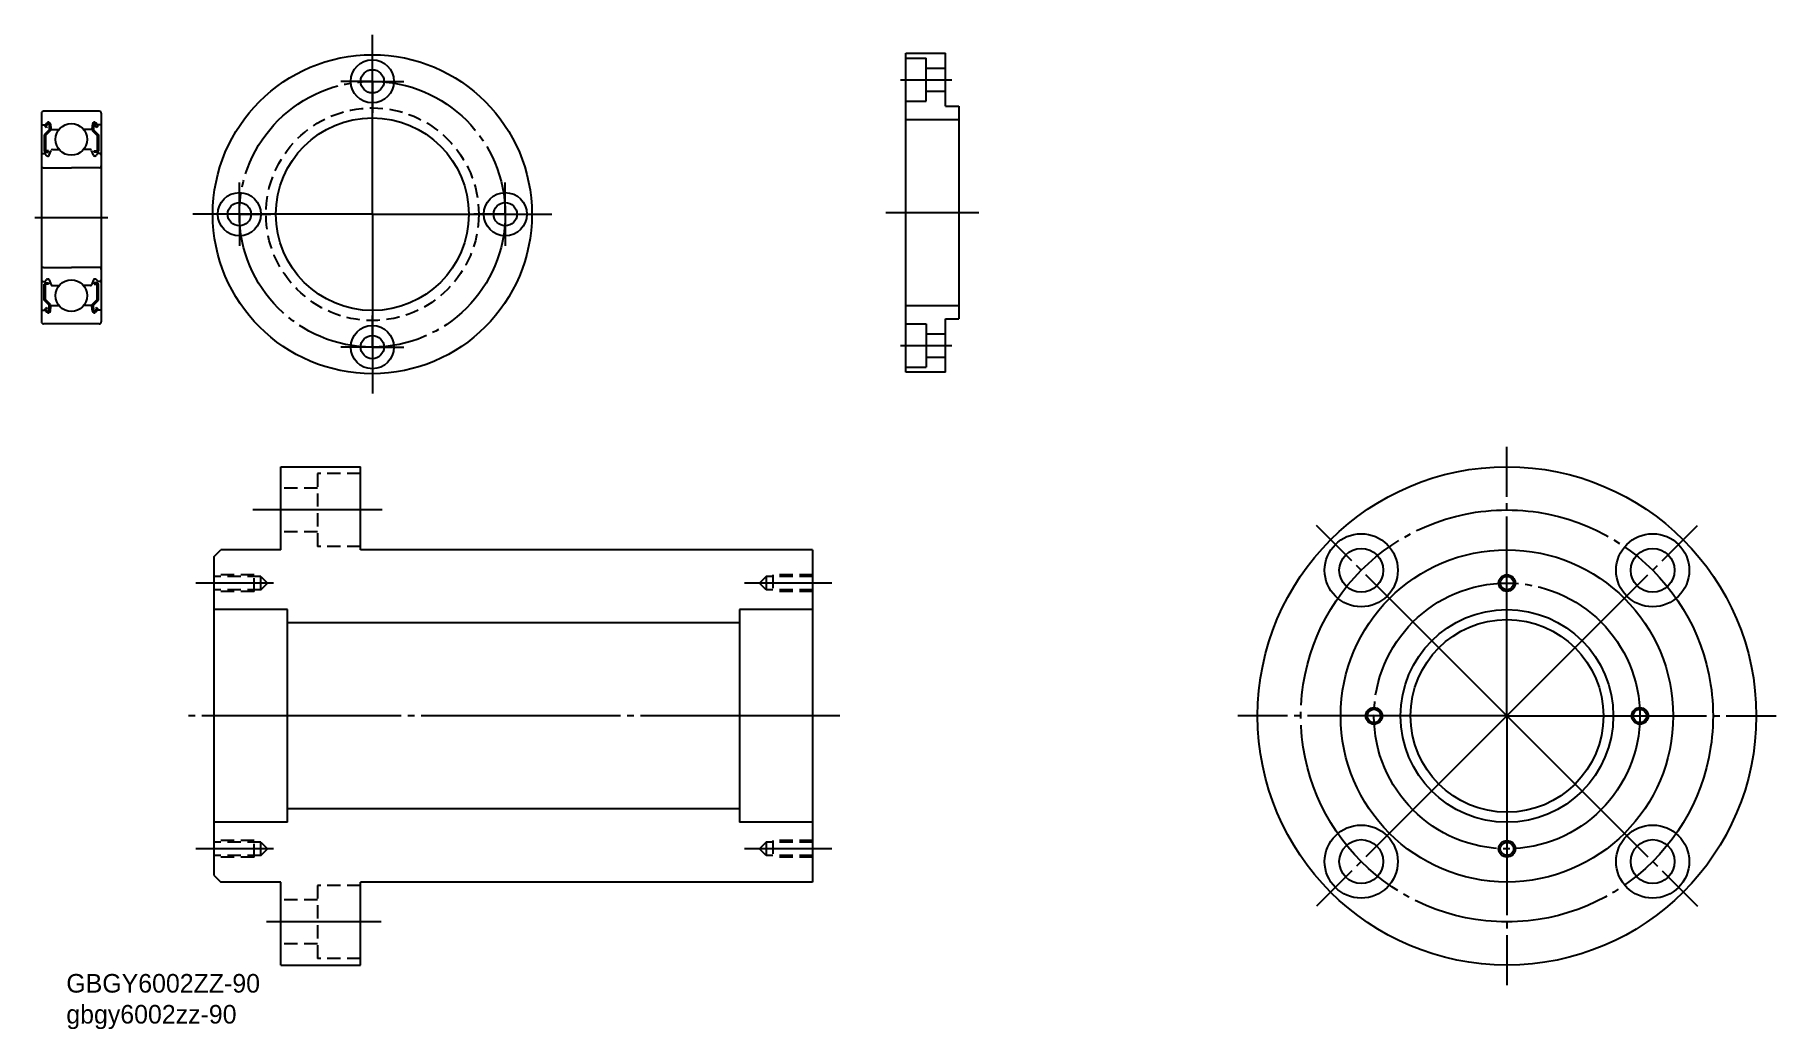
# Model space of a CAD drawing. Extents: x -132 to 130, y -42 to 108.
import ezdxf

# ---------------------------------------------------------------- set-up
doc = ezdxf.new("R2010")
doc.units = 0
for name, pattern in [('CENTER', [33, 30, -1, 1, -1]), ('CENTER2', [23, 20, -1, 1, -1]), ('DASHED', [3, 2, -1])]:
    doc.linetypes.add(name, pattern=pattern)
doc.layers.get('0').update_dxf_attribs({"linetype": 'CONTINUOUS'})
doc.layers.add('CENTER', color=7, linetype='CONTINUOUS')

# ---------------------------------------------------------------- blocks, each defined once
blk = doc.blocks.new('*U3')
at = {"linetype": 'CONTINUOUS'}
for s, p in [('GBGY6002ZZ-90', (-127.67, -36.46)), ('gbgy6002zz-90', (-127.67, -41.12))]:
    blk.add_text(s, height=2.8, dxfattribs=at).set_placement(p)

msp = doc.modelspace()

# ---------------------------------------------------------------- linework, layer by layer
at = {"color": 7, "linetype": 'CONTINUOUS'}
for p, q in [((-1.41, 56.94), (-1.41, 104.94)), ((-1.41, 104.94), (4.59, 104.94)), ((4.59, 96.94), (4.59, 104.94)), ((-1.41, 104.19), (1.69, 104.19)), ((1.69, 97.69), (1.69, 104.19)), ((1.69, 102.69), (4.59, 102.69)), ((-1.41, 97.69), (1.69, 97.69)), ((1.69, 99.19), (4.59, 99.19)), ((4.59, 96.94), (6.59, 96.94)), ((6.59, 96.94), (6.59, 64.94)), ((-1.41, 94.94), (6.59, 94.94)), ((-1.41, 66.94), (6.59, 66.94)), ((-1.41, 64.19), (1.69, 64.19)), ((1.69, 64.19), (1.69, 57.69)), ((4.59, 64.94), (6.59, 64.94)), ((4.59, 56.94), (4.59, 64.94)), ((1.69, 62.69), (4.59, 62.69)), ((-1.41, 57.69), (1.69, 57.69)), ((1.69, 59.19), (4.59, 59.19)), ((4.59, 56.94), (-1.41, 56.94)), ((-95.41, 30.18), (-95.41, 42.68)), ((-95.41, 42.68), (-83.41, 42.68)), ((-83.41, 30.18), (-83.41, 42.68)), ((-105.41, 29.18), (-104.41, 30.18)), ((-105.41, -18.82), (-105.41, 29.18)), ((-95.41, 30.18), (-104.41, 30.18)), ((-15.41, 30.18), (-83.41, 30.18)), ((-15.41, 30.18), (-15.41, -19.82)), ((-94.41, 21.18), (-105.41, 21.18)), ((-94.41, -10.82), (-94.41, 21.18)), ((-15.41, 21.18), (-26.41, 21.18)), ((-26.41, 21.18), (-26.41, -10.82)), ((-26.41, 19.18), (-94.41, 19.18)), ((-26.41, -8.82), (-94.41, -8.82)), ((-94.41, -10.82), (-105.41, -10.82)), ((-15.41, -10.82), (-26.41, -10.82)), ((-105.41, -18.82), (-104.41, -19.82)), ((-95.41, -19.82), (-104.41, -19.82)), ((-95.41, -32.32), (-95.41, -19.82)), ((-83.41, -32.32), (-83.41, -19.82)), ((-15.41, -19.82), (-83.41, -19.82)), ((-95.41, -32.32), (-83.41, -32.32))]:
    msp.add_line(p, q, dxfattribs=at)
for p, q in [((-131.41, 95.89), (-131.41, 64.49)), ((-126.91, 96.19), (-131.11, 96.19)), ((-130.85, 94.14), (-130.6, 94.43)), ((-130.7, 94.01), (-130.45, 94.31)), ((-122.71, 96.19), (-126.91, 96.19)), ((-123.12, 94.01), (-123.37, 94.31)), ((-122.97, 94.14), (-123.22, 94.43)), ((-122.41, 95.89), (-122.41, 64.49)), ((-131.31, 94.14), (-130.85, 94.14)), ((-130.23, 93.37), (-130.98, 92.62)), ((-130.98, 92.62), (-130.98, 90.24)), ((-130.67, 93.73), (-130.82, 93.85)), ((-130.03, 93.29), (-130.78, 92.54)), ((-130.78, 92.54), (-130.78, 90.24)), ((-130.54, 93.88), (-130.7, 94.01)), ((-130.67, 93.73), (-130.54, 93.88)), ((-130.27, 94.25), (-130.23, 93.37)), ((-130.07, 94.27), (-130.01, 93.53)), ((-130.03, 93.76), (-130.03, 93.29)), ((-129.91, 93.44), (-128.76, 93.44)), ((-123.91, 93.44), (-125.06, 93.44)), ((-123.75, 94.27), (-123.81, 93.53)), ((-123.79, 93.76), (-123.79, 93.29)), ((-123.79, 93.29), (-123.04, 92.54)), ((-123.55, 94.25), (-123.59, 93.37)), ((-123.59, 93.37), (-122.84, 92.62)), ((-123.27, 93.88), (-123.12, 94.01)), ((-123.15, 93.73), (-123.27, 93.88)), ((-123.15, 93.73), (-122.99, 93.85)), ((-123.04, 92.54), (-123.04, 90.24)), ((-122.51, 94.14), (-122.97, 94.14)), ((-122.84, 92.62), (-122.84, 90.24)), ((-131.21, 89.84), (-130.91, 89.84)), ((-130.91, 89.84), (-130.63, 89.51)), ((-130.33, 90.24), (-130.78, 90.24)), ((-130.78, 90.04), (-130.33, 90.04)), ((-130.48, 89.44), (-130.41, 89.44)), ((-130.33, 90.04), (-130.33, 90.24)), ((-130.23, 89.57), (-129.96, 90.3)), ((-129.77, 90.44), (-128.76, 90.44)), ((-124.05, 90.44), (-125.06, 90.44)), ((-123.59, 89.57), (-123.86, 90.3)), ((-123.49, 90.04), (-123.49, 90.24)), ((-123.49, 90.24), (-123.04, 90.24)), ((-123.04, 90.04), (-123.49, 90.04)), ((-123.34, 89.44), (-123.4, 89.44)), ((-122.91, 89.84), (-123.18, 89.51)), ((-122.61, 89.84), (-122.91, 89.84)), ((-131.11, 87.69), (-126.91, 87.69)), ((-122.71, 87.69), (-126.91, 87.69)), ((-131.11, 72.69), (-126.91, 72.69)), ((-130.91, 70.54), (-130.63, 70.86)), ((-130.48, 70.94), (-130.41, 70.94)), ((-130.23, 70.8), (-129.96, 70.07)), ((-129.83, 72.69), (-129.83, 72.69)), ((-128.86, 72.69), (-128.86, 72.69)), ((-122.71, 72.69), (-126.91, 72.69)), ((-123.59, 70.8), (-123.86, 70.07)), ((-123.34, 70.94), (-123.4, 70.94)), ((-122.91, 70.54), (-123.18, 70.86)), ((-131.21, 70.54), (-130.91, 70.54)), ((-130.98, 67.75), (-130.98, 70.14)), ((-130.78, 70.34), (-130.33, 70.34)), ((-130.33, 70.14), (-130.78, 70.14)), ((-130.78, 67.84), (-130.78, 70.14)), ((-130.33, 70.34), (-130.33, 70.14)), ((-129.77, 69.94), (-128.76, 69.94)), ((-124.05, 69.94), (-125.06, 69.94)), ((-123.04, 70.34), (-123.49, 70.34)), ((-123.49, 70.34), (-123.49, 70.14)), ((-123.49, 70.14), (-123.04, 70.14)), ((-123.04, 67.84), (-123.04, 70.14)), ((-122.61, 70.54), (-122.91, 70.54)), ((-122.84, 67.75), (-122.84, 70.14)), ((-131.31, 66.24), (-130.85, 66.24)), ((-130.23, 67), (-130.98, 67.75)), ((-130.85, 66.24), (-130.6, 65.94)), ((-130.67, 66.65), (-130.82, 66.52)), ((-130.03, 67.09), (-130.78, 67.84)), ((-130.54, 66.49), (-130.7, 66.37)), ((-130.7, 66.37), (-130.45, 66.07)), ((-130.67, 66.65), (-130.54, 66.49)), ((-130.27, 66.13), (-130.23, 67)), ((-130.07, 66.11), (-130.01, 66.85)), ((-130.03, 66.62), (-130.03, 67.09)), ((-129.91, 66.94), (-128.76, 66.94)), ((-123.91, 66.94), (-125.06, 66.94)), ((-123.75, 66.11), (-123.81, 66.85)), ((-123.79, 67.09), (-123.04, 67.84)), ((-123.79, 66.62), (-123.79, 67.09)), ((-123.59, 67), (-122.84, 67.75)), ((-123.55, 66.13), (-123.59, 67)), ((-123.12, 66.37), (-123.37, 66.07)), ((-123.15, 66.65), (-123.27, 66.49)), ((-123.27, 66.49), (-123.12, 66.37)), ((-122.97, 66.24), (-123.22, 65.94)), ((-123.15, 66.65), (-122.99, 66.52)), ((-122.51, 66.24), (-122.97, 66.24)), ((-122.71, 64.19), (-131.11, 64.19)), ((-122.71, 64.19), (-126.91, 64.19))]:
    msp.add_line(p, q)
at = {"color": 3, "linetype": 'DASHED'}
for p, q in [((-89.91, 39.48), (-95.41, 39.48)), ((-83.41, 41.68), (-89.91, 41.68)), ((-89.91, 41.68), (-89.91, 30.68)), ((-89.91, 32.88), (-95.41, 32.88)), ((-83.41, 30.68), (-89.91, 30.68)), ((-99.41, 26.43), (-105.41, 26.43)), ((-99.41, 23.93), (-99.41, 26.43)), ((-15.41, 26.43), (-21.41, 26.43)), ((-21.41, 26.43), (-21.41, 23.93)), ((-98.41, 26.18), (-105.41, 26.18)), ((-98.41, 24.18), (-105.41, 24.18)), ((-99.41, 23.93), (-105.41, 23.93)), ((-98.41, 24.18), (-98.41, 26.18)), ((-98.41, 26.18), (-97.41, 25.18)), ((-98.41, 24.18), (-97.41, 25.18)), ((-22.41, 26.18), (-23.41, 25.18)), ((-22.41, 24.18), (-23.41, 25.18)), ((-15.41, 26.18), (-22.41, 26.18)), ((-22.41, 26.18), (-22.41, 24.18)), ((-15.41, 24.18), (-22.41, 24.18)), ((-15.41, 23.93), (-21.41, 23.93)), ((-99.41, -13.57), (-105.41, -13.57)), ((-98.41, -13.82), (-105.41, -13.82)), ((-99.41, -16.07), (-99.41, -13.57)), ((-98.41, -15.82), (-98.41, -13.82)), ((-98.41, -13.82), (-97.41, -14.82)), ((-98.41, -15.82), (-97.41, -14.82)), ((-22.41, -13.82), (-23.41, -14.82)), ((-22.41, -15.82), (-23.41, -14.82)), ((-22.41, -13.82), (-22.41, -15.82)), ((-15.41, -13.82), (-22.41, -13.82)), ((-15.41, -13.57), (-21.41, -13.57)), ((-21.41, -13.57), (-21.41, -16.07)), ((-98.41, -15.82), (-105.41, -15.82)), ((-99.41, -16.07), (-105.41, -16.07)), ((-15.41, -15.82), (-22.41, -15.82)), ((-15.41, -16.07), (-21.41, -16.07)), ((-83.41, -20.32), (-89.91, -20.32)), ((-89.91, -20.32), (-89.91, -31.32)), ((-89.91, -22.52), (-95.41, -22.52)), ((-89.91, -29.12), (-95.41, -29.12)), ((-83.41, -31.32), (-89.91, -31.32))]:
    msp.add_line(p, q, dxfattribs=at)
at = {"color": 7, "linetype": 'CONTINUOUS'}
for centre, radius in [((-81.64, 80.69), 24), ((-81.64, 100.69), 3.25), ((-81.64, 100.69), 1.75), ((-81.64, 80.69), 14.5), ((-101.64, 80.69), 3.25), ((-61.64, 80.69), 3.25), ((-101.64, 80.69), 1.75), ((-61.64, 80.69), 1.75), ((-81.64, 60.69), 3.25), ((-81.64, 60.69), 1.75), ((89.03, 5.18), 37.5), ((67.11, 27.1), 5.5), ((110.95, 27.1), 5.5), ((67.11, 27.1), 3.3), ((89.03, 5.18), 25), ((110.95, 27.1), 3.3), ((89.03, 25.18), 1), ((89.03, 5.18), 16), ((89.03, 5.18), 14.5), ((69.03, 5.18), 1), ((109.03, 5.18), 1), ((67.11, -16.74), 5.5), ((110.95, -16.74), 5.5), ((67.11, -16.74), 3.3), ((89.03, -14.82), 1), ((110.95, -16.74), 3.3)]:
    msp.add_circle(centre, radius, dxfattribs=at)
for centre in [(-126.91, 91.94), (-126.91, 68.44)]:
    msp.add_circle(centre, 2.38)
at = {"color": 3, "linetype": 'DASHED'}
msp.add_circle((-81.64, 80.69), 16, dxfattribs=at)
at = {"color": 3, "linetype": 'CONTINUOUS'}
for centre in [(89.03, 25.18), (69.03, 5.18), (109.03, 5.18), (89.03, -14.82)]:
    msp.add_circle(centre, 1.25, dxfattribs=at)
for centre, radius, start, end in [((-131.11, 95.89), 0.3, 90, 180), ((-130.37, 94.24), 0.3, 4.9968, 140.0002), ((-130.37, 94.24), 0.1, 2.8198, 140.0033), ((-123.45, 94.24), 0.3, 39.9998, 175.0032), ((-123.45, 94.24), 0.1, 39.9967, 177.1802), ((-122.71, 95.89), 0.3, 0, 90), ((-131.31, 94.24), 0.1, 180, 270), ((-130.7, 94.01), 0.2, 140.0002, 230.0848), ((-129.91, 93.54), 0.1, 184.9968, 269.9995), ((-123.91, 93.54), 0.1, 270.0005, 355.0032), ((-123.12, 94.01), 0.2, 309.9152, 39.9998), ((-122.51, 94.24), 0.1, 270, 0), ((-131.21, 89.64), 0.2, 90, 180), ((-130.78, 90.24), 0.2, 180, 270), ((-130.48, 89.64), 0.2, 219.9962, 270), ((-130.41, 89.64), 0.2, 270, 339.9919), ((-129.77, 90.24), 0.2, 90, 159.9919), ((-124.05, 90.24), 0.2, 20.0081, 90), ((-123.4, 89.64), 0.2, 200.0081, 270), ((-123.34, 89.64), 0.2, 270, 320.0038), ((-123.04, 90.24), 0.2, 270, 0), ((-122.61, 89.64), 0.2, 0, 90), ((-131.11, 87.99), 0.3, 180, 270), ((-122.71, 87.99), 0.3, 270, 0), ((-131.11, 72.39), 0.3, 90, 180), ((-131.21, 70.74), 0.2, 180, 270), ((-130.48, 70.74), 0.2, 90, 140.0038), ((-130.41, 70.74), 0.2, 20.0081, 90), ((-123.4, 70.74), 0.2, 90, 159.9919), ((-123.34, 70.74), 0.2, 39.9962, 90), ((-122.71, 72.39), 0.3, 0, 90), ((-122.61, 70.74), 0.2, 270, 0), ((-130.78, 70.14), 0.2, 90, 180), ((-129.77, 70.14), 0.2, 200.0081, 270), ((-124.05, 70.14), 0.2, 270, 339.9919), ((-123.04, 70.14), 0.2, 0, 90), ((-131.31, 66.14), 0.1, 90, 180), ((-130.7, 66.36), 0.2, 129.9152, 219.9998), ((-130.37, 66.13), 0.3, 219.9998, 355.0032), ((-130.37, 66.13), 0.1, 219.9967, 357.1802), ((-129.91, 66.84), 0.1, 90.0005, 175.0032), ((-123.91, 66.84), 0.1, 4.9968, 89.9995), ((-123.45, 66.13), 0.3, 184.9968, 320.0002), ((-123.45, 66.13), 0.1, 182.8198, 320.0033), ((-123.12, 66.36), 0.2, 320.0002, 50.0848), ((-122.51, 66.14), 0.1, 0, 90), ((-131.11, 64.49), 0.3, 180, 270), ((-122.71, 64.49), 0.3, 270, 0)]:
    msp.add_arc(centre, radius, start, end)
at = {"layer": 'CENTER', "color": 1, "linetype": 'CENTER2'}
for p, q in [((-81.64, 80.69), (-81.64, 107.69)), ((-81.64, 100.69), (-81.64, 105.44)), ((-81.64, 100.69), (-86.39, 100.69)), ((-81.64, 100.69), (-81.64, 95.94)), ((-81.64, 100.69), (-76.89, 100.69)), ((-2.21, 100.94), (5.52, 100.94)), ((-101.64, 80.69), (-101.64, 85.44)), ((-61.64, 80.69), (-61.64, 85.44)), ((-81.64, 80.69), (-108.64, 80.69)), ((-101.64, 80.69), (-106.39, 80.69)), ((-101.64, 80.69), (-101.64, 75.94)), ((-101.64, 80.69), (-96.89, 80.69)), ((-81.64, 80.69), (-54.64, 80.69)), ((-81.64, 80.69), (-81.64, 53.69)), ((-61.64, 80.69), (-66.39, 80.69)), ((-61.64, 80.69), (-61.64, 75.94)), ((-61.64, 80.69), (-56.89, 80.69)), ((-4.41, 80.94), (9.59, 80.94)), ((-81.64, 60.69), (-81.64, 65.44)), ((-81.64, 60.69), (-86.39, 60.69)), ((-81.64, 60.69), (-81.64, 55.94)), ((-81.64, 60.69), (-76.89, 60.69)), ((-2.21, 60.94), (5.52, 60.94))]:
    msp.add_line(p, q, dxfattribs=at)
at = {"layer": 'CENTER', "color": 1, "linetype": 'CENTER'}
for p, q in [((-132.41, 80.19), (-121.41, 80.19)), ((89.03, 5.18), (89.03, 45.68)), ((-80.18, 36.18), (-99.63, 36.18)), ((89.03, 5.18), (60.39, 33.82)), ((89.03, 5.18), (117.67, 33.82)), ((-96.52, 25.18), (-108.19, 25.18)), ((-12.52, 25.18), (-25.68, 25.18)), ((-11.3, 5.18), (-109.51, 5.18)), ((89.03, 5.18), (48.53, 5.18)), ((89.03, 5.18), (60.39, -23.46)), ((89.03, 5.18), (89.03, -35.32)), ((89.03, 5.18), (129.53, 5.18)), ((89.03, 5.18), (117.67, -23.46)), ((-96.52, -14.82), (-108.19, -14.82)), ((-12.52, -14.82), (-25.68, -14.82)), ((-80.33, -25.82), (-97.56, -25.82))]:
    msp.add_line(p, q, dxfattribs=at)
at = {"layer": 'CENTER', "color": 1, "linetype": 'CENTER2'}
msp.add_circle((-81.64, 80.69), 20, dxfattribs=at)
at = {"layer": 'CENTER', "color": 1, "linetype": 'CENTER'}
for radius in [31, 20]:
    msp.add_circle((89.03, 5.18), radius, dxfattribs=at)

# ---------------------------------------------------------------- block references
at = {"linetype": 'CONTINUOUS'}
msp.add_blockref('*U3', (0, 0), dxfattribs=at)

doc.saveas('drawing.dxf')
